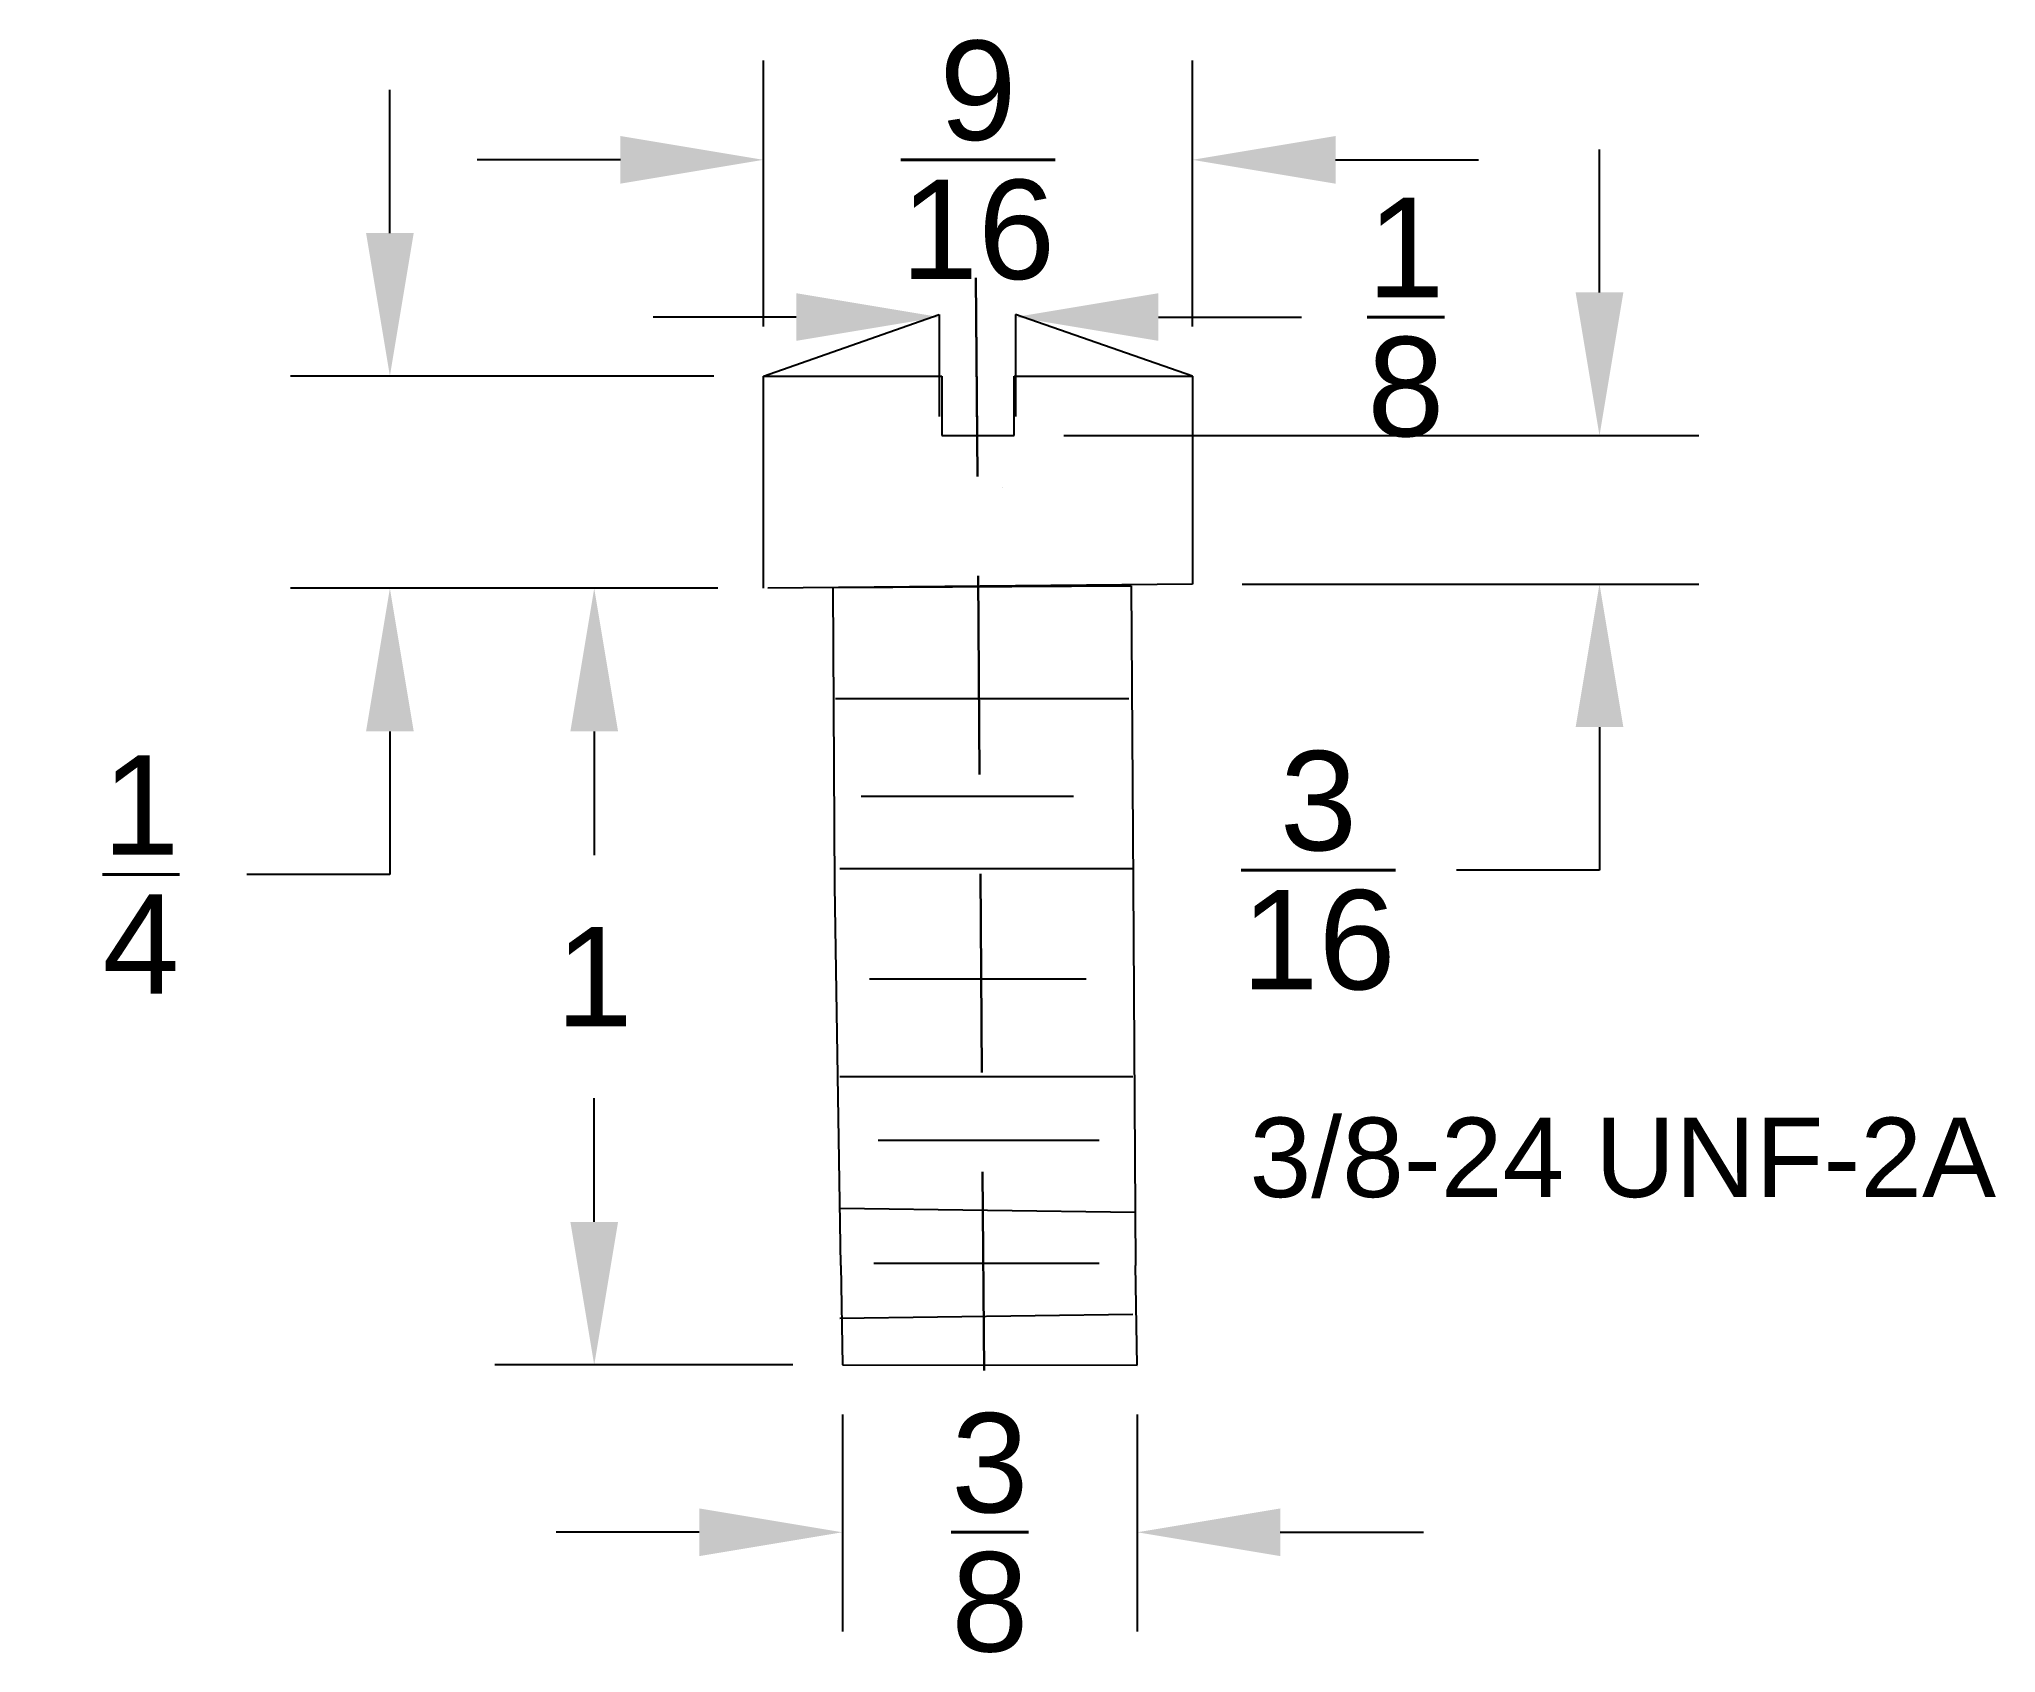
# Model space of a CAD drawing. Header units: inches. Extents: x 0.76 to 3.22, y 0.47 to 2.5.
import ezdxf

# ---------------------------------------------------------------- set-up
doc = ezdxf.new("R2010")
doc.units = ezdxf.units.IN
doc.header["$MEASUREMENT"] = 0
doc.linetypes.add('CENTER', pattern=[2, 1.25, -0.25, 0.25, -0.25])
doc.linetypes.add('HIDDEN', pattern=[0.375, 0.25, -0.125])
for name, color, linetype in [('Center lines', 1, 'CENTER'), ('Object Lines', 5, 'Continuous'), ('Ttitle Block lettering', 3, 'Continuous')]:
    doc.layers.add(name, color=color, linetype=linetype)
doc.layers.add('Dimensions', color=6, linetype='Continuous', lineweight=40)
doc.layers.add('Hidden Lines', color=4, linetype='HIDDEN', lineweight=30)
doc.styles.get("Standard").update_dxf_attribs({"font": 'arial.ttf'})
doc.dimstyles.new('Mechanical', dxfattribs={"dimtxt": 0.125, "dimasz": 0.18, "dimexe": 0.125, "dimexo": 0.0625, "dimgap": 0.09, "dimtad": 0, "dimtih": 1, "dimtoh": 1, "dimdec": 4, "dimzin": 0, "dimdsep": 46, "dimlunit": 5, "dimtxsty": 'Standard', "dimcen": -0.125, "dimadec": 0, "dimazin": 0, "dimtfac": 1, "dimtdec": 4, "dimtofl": 0, "dimtmove": 0, "dimatfit": 3, "dimfxl": 1, "dimtolj": 1, "dimtzin": 0, "dimarcsym": 0})

# ---------------------------------------------------------------- blocks, each defined once
blk = doc.blocks.new('*D20')
at = {"layer": 'Defpoints', "color": 0}
for p in [(1.4585, 1.8127), (1.6767, 1.8127), (1.7707, 0.8354)]:
    blk.add_point(p, dxfattribs=at)
at = {"layer": 'Dimensions', "color": 0, "lineweight": -2}
for p, q in [((1.6142, 1.8127), (1.3335, 1.8127)), ((1.4585, 1.6327), (1.4585, 1.4768)), ((1.4585, 1.0154), (1.4585, 1.1713)), ((1.7082, 0.8354), (1.3335, 0.8354))]:
    blk.add_line(p, q, dxfattribs=at)
at = {"layer": 'Dimensions', "color": 0}
for points in [[(1.4285, 1.6327), (1.4885, 1.6327), (1.4585, 1.8127)], [(1.4285, 1.0154), (1.4885, 1.0154), (1.4585, 0.8354)]]:
    blk.add_solid(points, dxfattribs=at)
at = {"layer": 'Dimensions', "color": 0, "insert": (1.4585, 1.3241), "char_height": 0.125, "attachment_point": 5}
blk.add_mtext('\\A1;1', dxfattribs=at)
blk = doc.blocks.new('*D21')
at = {"layer": 'Defpoints', "color": 0}
for p in [(1.7707, 0.8354), (2.1417, 0.8354), (2.1417, 0.6249)]:
    blk.add_point(p, dxfattribs=at)
at = {"layer": 'Dimensions', "color": 0, "lineweight": -2}
for p, q in [((1.7707, 0.7729), (1.7707, 0.4999)), ((2.1417, 0.7729), (2.1417, 0.4999)), ((1.5907, 0.6249), (1.4107, 0.6249)), ((2.3217, 0.6249), (2.5017, 0.6249))]:
    blk.add_line(p, q, dxfattribs=at)
at = {"layer": 'Dimensions', "color": 0}
for points in [[(1.5907, 0.6549), (1.5907, 0.5949), (1.7707, 0.6249)], [(2.3217, 0.6549), (2.3217, 0.5949), (2.1417, 0.6249)]]:
    blk.add_solid(points, dxfattribs=at)
at = {"layer": 'Dimensions', "color": 0, "insert": (1.9562, 0.6249), "char_height": 0.125, "attachment_point": 5}
blk.add_mtext('\\A1;{\\H1.000000x;\\S3/8;}', dxfattribs=at)
blk = doc.blocks.new('*D22')
at = {"layer": 'Defpoints', "color": 0}
for p in [(2.2112, 2.3518), (1.6714, 2.0797), (2.2112, 2.0797)]:
    blk.add_point(p, dxfattribs=at)
at = {"layer": 'Dimensions', "color": 0, "lineweight": -2}
for p, q in [((1.6714, 2.1422), (1.6714, 2.4768)), ((2.2112, 2.1422), (2.2112, 2.4768)), ((1.4914, 2.3518), (1.3114, 2.3518)), ((2.3912, 2.3518), (2.5712, 2.3518))]:
    blk.add_line(p, q, dxfattribs=at)
at = {"layer": 'Dimensions', "color": 0}
for points in [[(1.4914, 2.3818), (1.4914, 2.3218), (1.6714, 2.3518)], [(2.3912, 2.3818), (2.3912, 2.3218), (2.2112, 2.3518)]]:
    blk.add_solid(points, dxfattribs=at)
at = {"layer": 'Dimensions', "color": 0, "insert": (1.9413, 2.3518), "char_height": 0.125, "attachment_point": 5}
blk.add_mtext('\\A1;{\\H1.000000x;\\S9/16;}', dxfattribs=at)
blk = doc.blocks.new('*D23')
at = {"layer": 'Defpoints', "color": 0}
for p in [(1.6714, 2.0797), (1.2014, 1.8127), (1.6714, 1.8127)]:
    blk.add_point(p, dxfattribs=at)
at = {"layer": 'Dimensions', "color": 0, "lineweight": -2}
for p, q in [((1.2014, 2.2597), (1.2014, 2.4397)), ((1.6089, 2.0797), (1.0764, 2.0797)), ((1.6089, 1.8127), (1.0764, 1.8127)), ((1.2014, 1.6327), (1.2014, 1.4527)), ((1.2014, 1.4527), (1.0214, 1.4527))]:
    blk.add_line(p, q, dxfattribs=at)
at = {"layer": 'Dimensions', "color": 0}
for points in [[(1.1714, 2.2597), (1.2314, 2.2597), (1.2014, 2.0797)], [(1.1714, 1.6327), (1.2314, 1.6327), (1.2014, 1.8127)]]:
    blk.add_solid(points, dxfattribs=at)
at = {"layer": 'Dimensions', "color": 0, "insert": (0.8882, 1.4527), "char_height": 0.125, "attachment_point": 5}
blk.add_mtext('\\A1;{\\H1.000000x;\\S1/4;}', dxfattribs=at)
blk = doc.blocks.new('*D24')
at = {"layer": 'Defpoints', "color": 0}
for p in [(1.8926, 2.1571), (1.9884, 2.1571), (1.9884, 2.154)]:
    blk.add_point(p, dxfattribs=at)
at = {"layer": 'Dimensions', "color": 0, "lineweight": -2}
for p, q in [((1.7126, 2.154), (1.5326, 2.154)), ((2.1684, 2.154), (2.3484, 2.154)), ((1.8926, 2.0946), (1.8926, 2.029)), ((1.9884, 2.0946), (1.9884, 2.029))]:
    blk.add_line(p, q, dxfattribs=at)
at = {"layer": 'Dimensions', "color": 0}
for points in [[(1.7126, 2.184), (1.7126, 2.124), (1.8926, 2.154)], [(2.1684, 2.184), (2.1684, 2.124), (1.9884, 2.154)]]:
    blk.add_solid(points, dxfattribs=at)
at = {"layer": 'Dimensions', "color": 0, "insert": (2.4796, 2.154), "char_height": 0.125, "attachment_point": 5}
blk.add_mtext('\\A1;{\\H1.000000x;\\S1/8;}', dxfattribs=at)
blk = doc.blocks.new('*D25')
at = {"layer": 'Defpoints', "color": 0}
for p in [(1.9867, 2.0049), (2.2112, 1.818), (2.7233, 1.818)]:
    blk.add_point(p, dxfattribs=at)
at = {"layer": 'Dimensions', "color": 0, "lineweight": -2}
for p, q in [((2.7233, 2.1849), (2.7233, 2.3649)), ((2.0492, 2.0049), (2.8483, 2.0049)), ((2.2737, 1.818), (2.8483, 1.818)), ((2.7233, 1.638), (2.7233, 1.458)), ((2.7233, 1.458), (2.5433, 1.458))]:
    blk.add_line(p, q, dxfattribs=at)
at = {"layer": 'Dimensions', "color": 0}
for points in [[(2.6933, 2.1849), (2.7533, 2.1849), (2.7233, 2.0049)], [(2.6933, 1.638), (2.7533, 1.638), (2.7233, 1.818)]]:
    blk.add_solid(points, dxfattribs=at)
at = {"layer": 'Dimensions', "color": 0, "insert": (2.3697, 1.458), "char_height": 0.125, "attachment_point": 5}
blk.add_mtext('\\A1;{\\H1.000000x;\\S3/16;}', dxfattribs=at)

msp = doc.modelspace()

# ---------------------------------------------------------------- linework, layer by layer
at = {"layer": 'Center lines'}
msp.add_line((1.97161, 1.93979), (1.97161, 1.93979), dxfattribs=at)
msp.add_line((1.97161, 1.93979), (1.97161, 1.93979), dxfattribs=at)
at = {"layer": 'Hidden Lines'}
msp.add_line((1.94017, 2.00495), (1.93866, 2.20334), dxfattribs=at)
at = {"layer": 'Hidden Lines', "color": 1}
msp.add_line((1.93866, 2.20334), (1.9495, 0.77347), dxfattribs=at)
at = {"layer": 'Object Lines'}
for p, q in [((1.67139, 2.07971), (1.89255, 2.15708)), ((1.89255, 2.15708), (1.89255, 2.08048)), ((2.21119, 2.07971), (1.98839, 2.15708)), ((1.98839, 2.15708), (1.98839, 2.08048)), ((1.67139, 1.81269), (1.67139, 2.07971)), ((1.67139, 2.07971), (1.89586, 2.07971)), ((1.89586, 2.07971), (1.89586, 2.00495)), ((1.98672, 2.00495), (1.98672, 2.07971)), ((1.98672, 2.07971), (2.21119, 2.07971)), ((2.21119, 2.07971), (2.21119, 1.81803)), ((1.89586, 2.00495), (1.98672, 2.00495)), ((2.21119, 1.81803), (1.67673, 1.81269)), ((1.7591, 1.81348), (2.1341, 1.81579)), ((1.76141, 1.43849), (1.7591, 1.81348)), ((2.1341, 1.81579), (2.1364, 1.44079)), ((1.76224, 1.67383), (2.13102, 1.67383)), ((1.79431, 1.551), (2.06154, 1.551)), ((1.76759, 1.46021), (2.13636, 1.46021)), ((1.76876, 0.96061), (1.76141, 1.43849)), ((2.1364, 1.44079), (2.13935, 0.96061)), ((1.805, 1.32136), (2.07757, 1.32136)), ((1.76759, 1.19853), (2.13636, 1.19853)), ((1.81569, 1.11842), (2.09361, 1.11842)), ((1.76765, 1.03289), (2.13894, 1.02762)), ((1.76876, 0.96061), (1.77069, 0.83542)), ((1.81034, 0.96355), (2.09361, 0.96355)), ((2.14171, 0.83537), (2.13935, 0.96061)), ((1.76759, 0.89412), (2.13636, 0.89946)), ((1.77069, 0.83542), (2.14171, 0.83537))]:
    msp.add_line(p, q, dxfattribs=at)

# ---------------------------------------------------------------- texts
at = {"layer": 'Ttitle Block lettering'}
msp.add_text('3/8-24 UNF-2A', height=0.1, dxfattribs=at).set_placement((2.28296, 1.04667))

# ---------------------------------------------------------------- dimensions: what is measured, and where the dimension line sits
at = {"layer": 'Dimensions'}
for base, p1, p2, picture, middle in [((2.21119, 2.35181), (1.67139, 2.07971), (2.21119, 2.07971), '*D22', (1.94129, 2.35181)), ((1.98839, 2.15398), (1.89255, 2.15708), (1.98839, 2.15708), '*D24', (2.47957, 2.15398)), ((2.14171, 0.62495), (1.77069, 0.83542), (2.14171, 0.83537), '*D21', (1.9562, 0.62495))]:
    dim = msp.add_linear_dim(base=base, p1=p1, p2=p2, dimstyle='Mechanical', dxfattribs=at)
    dim.commit()
    dim.dimension.update_dxf_attribs({"geometry": picture, "text_midpoint": middle})
for base, p1, p2, picture, middle in [((1.2014, 1.81269), (1.67139, 2.07971), (1.67139, 1.81269), '*D23', (0.88817, 1.45269)), ((2.72326, 1.81803), (1.98672, 2.00495), (2.21119, 1.81803), '*D25', (2.36966, 1.45803)), ((1.45849, 1.81269), (1.77069, 0.83542), (1.67673, 1.81269), '*D20', (1.45849, 1.32405))]:
    dim = msp.add_linear_dim(base=base, p1=p1, p2=p2, angle=90, dimstyle='Mechanical', dxfattribs=at)
    dim.commit()
    dim.dimension.update_dxf_attribs({"geometry": picture, "text_midpoint": middle})

doc.saveas('drawing.dxf')
